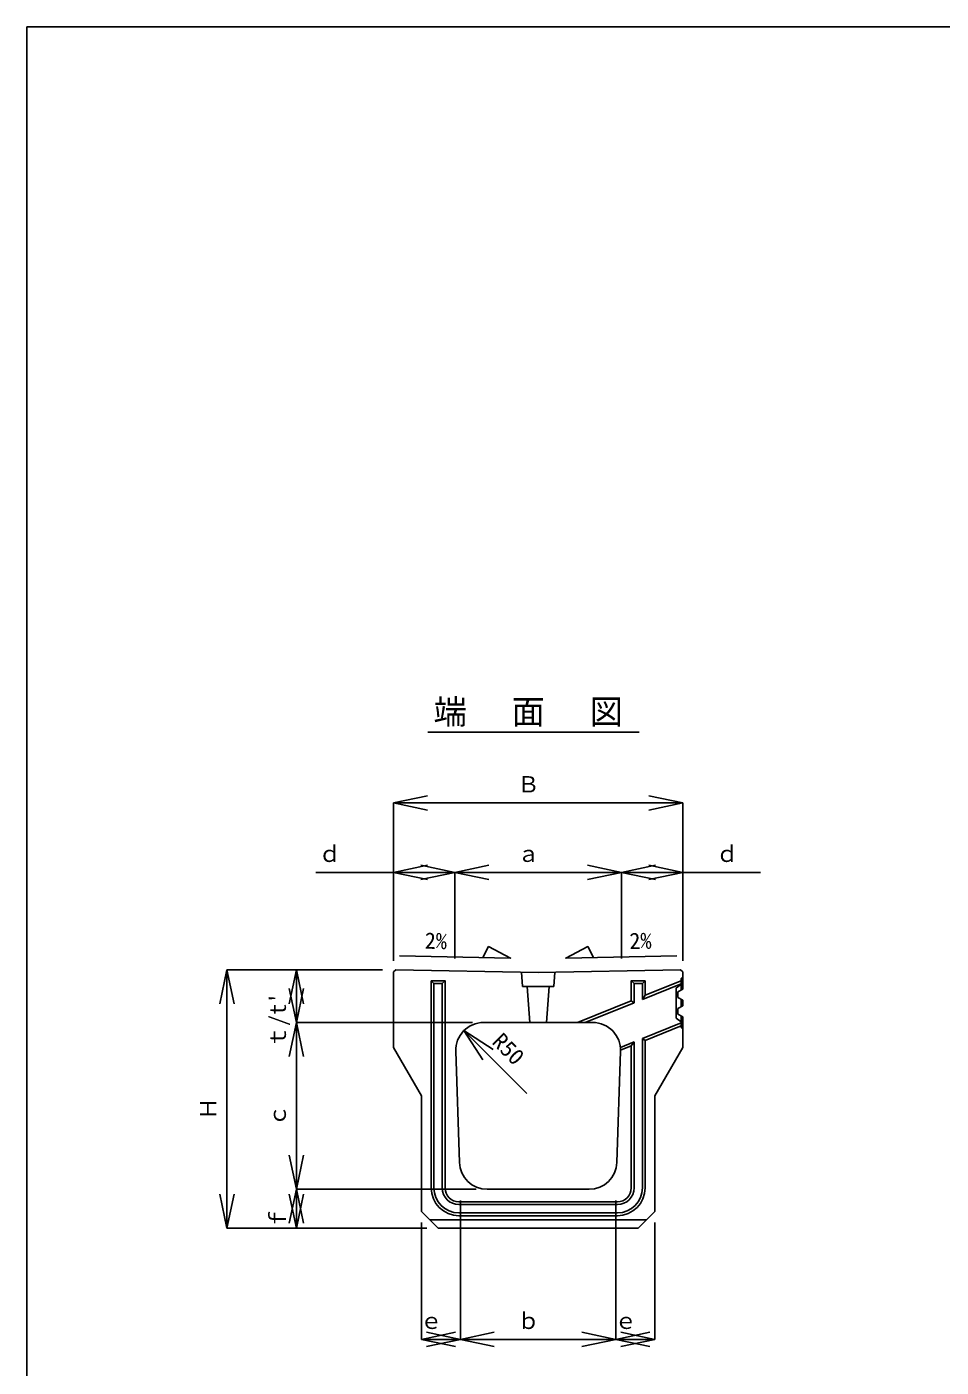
# Model space of a CAD drawing. Units: millimetres, scale not verified. Extents: x -2700 to 2700, y -1900 to 1800.
# Drawn here: x -2700 to -1055, y -611 to 1800 of the extents above; entities that cross this region are included whole.
import ezdxf
from ezdxf.enums import TextEntityAlignment as Align

# ---------------------------------------------------------------- set-up
doc = ezdxf.new("R2010")
doc.units = ezdxf.units.MM
doc.header["$LTSCALE"] = 20
for name, color, linetype in [('0-1_1', 3, 'Continuous'), ('0-2_2', 4, 'Continuous'), ('F-0_240', 2, 'Continuous')]:
    doc.layers.add(name, color=color, linetype=linetype)
doc.styles.add('ＭＳ ゴシック', font='')
doc.styles.get('ＭＳ ゴシック').set_extended_font_data('MS Gothic')

msp = doc.modelspace()

# ---------------------------------------------------------------- linework, layer by layer
at = {"layer": '0-1_1'}
for p, q in [((-2040, 100.05), (-2036, 104.05)), ((-2040, 100.05), (-2040, -35.95)), ((-1808, 74.05), (-1810, 99.45)), ((-1752, 74.05), (-1750, 99.45)), ((-1520, 100.05), (-1524, 104.05)), ((-1520, 100.05), (-1520, 69.05)), ((-1972.5, 84.05), (-1972.5, -288.45)), ((-1967.5, -288.45), (-1967.5, 79.05)), ((-1952.5, 79.05), (-1952.5, -288.45)), ((-1947.5, -288.45), (-1947.5, 84.05)), ((-1808, 74.05), (-1752, 74.05)), ((-1795, 9.05), (-1800, 74.05)), ((-1760, 74.05), (-1765, 9.05)), ((-1612.5, 84.05), (-1612.5, 47.96)), ((-1607.5, 79.05), (-1607.5, 44.59)), ((-1592.5, 79.05), (-1592.5, 50.64)), ((-1523, 78.66), (-1592.5, 50.64)), ((-1587.5, 84.05), (-1587.5, 58.05)), ((-1523, 84.05), (-1587.5, 58.05)), ((-1520, 91.05), (-1523, 88.05)), ((-1523, 88.05), (-1523, 67.39)), ((-1592.5, 50.64), (-1587.5, 58.05)), ((-1523, 50.72), (-1523, 37.39)), ((-1520, 49.05), (-1520, 39.05)), ((-1612.5, 47.96), (-1709, 9.05)), ((-1607.5, 44.59), (-1695.63, 9.05)), ((-1612.5, 47.96), (-1607.5, 44.59)), ((-1878.31, 9.05), (-1681.69, 9.05)), ((-1523, 8.27), (-1592.5, -19.75)), ((-1523, 2.88), (-1587.5, -23.13)), ((-1523, 20.72), (-1523, 0.05)), ((-1523, 0.05), (-1520, -2.95)), ((-1520, 19.05), (-1520, -35.95)), ((-1587.5, -23.13), (-1592.5, -19.75)), ((-1592.5, -288.45), (-1592.5, -19.75)), ((-1587.5, -22.95), (-1587.5, -288.45)), ((-2040, -35.95), (-1990, -122.55)), ((-1928.28, -42.61), (-1921.61, -242.61)), ((-1638.39, -242.61), (-1631.72, -42.61)), ((-1607.5, -25.8), (-1631.97, -35.67)), ((-1612.5, -33.21), (-1631.69, -40.95)), ((-1607.5, -25.8), (-1612.5, -33.21)), ((-1612.5, -288.45), (-1612.5, -33.21)), ((-1607.5, -25.8), (-1607.5, -288.45)), ((-1520, -35.95), (-1570, -122.55)), ((-1990, -122.55), (-1990, -330.95)), ((-1570, -330.95), (-1570, -122.55)), ((-1871.64, -290.95), (-1688.36, -290.95)), ((-1960, -360.95), (-1990, -330.95)), ((-1922.5, -313.45), (-1637.5, -313.45)), ((-1637.5, -318.45), (-1922.5, -318.45)), ((-1922.5, -333.45), (-1637.5, -333.45)), ((-1600, -360.95), (-1570, -330.95)), ((-1975, -345.95), (-1585, -345.95)), ((-1600, -360.95), (-1960, -360.95)), ((-1637.5, -338.45), (-1922.5, -338.45))]:
    msp.add_line(p, q, dxfattribs=at)
for points in [[(-2036, 103.97), (-1780, 98.85), (-1524, 103.97)], [(-1972.5, 84.05), (-1947.5, 84.05), (-1952.5, 79.05)], [(-1972.5, 84.05), (-1967.5, 79.05), (-1952.5, 79.05)], [(-1587.5, 84.05), (-1612.5, 84.05), (-1607.5, 79.05)], [(-1587.5, 84.05), (-1592.5, 79.05), (-1607.5, 79.05)], [(-1523, 78.05), (-1532, 71.05), (-1532, 17.05), (-1523, 10.05)], [(-1520, 69.05), (-1529, 64.05), (-1529, 54.05), (-1520, 49.05)], [(-1520, 39.05), (-1529, 34.05), (-1529, 24.05), (-1520, 19.05)]]:
    msp.add_lwpolyline(points, dxfattribs=at)
for centre, radius, start, end in [((-1878.31, -40.95), 50, 90, 181.90916), ((-1681.69, -40.95), 50, 358.09085, 90), ((-1871.64, -240.95), 50, 181.90916, 270), ((-1688.36, -240.95), 50, 270, 358.09085), ((-1922.5, -288.45), 50, 180, 270), ((-1922.5, -288.45), 45, 180, 270), ((-1922.5, -288.45), 30, 180, 270), ((-1922.5, -288.45), 25, 180, 270), ((-1637.5, -288.45), 25, 270, 0), ((-1637.5, -288.45), 30, 270, 0), ((-1637.5, -288.45), 45, 270, 0), ((-1637.5, -288.45), 50, 270, 0)]:
    msp.add_arc(centre, radius, start, end, dxfattribs=at)
at = {"layer": '0-2_2', "color": 7}
msp.add_line((-1978.2, 531.2), (-1598.39, 531.2), dxfattribs=at)
at = {"layer": '0-2_2'}
for p, q in [((-2040, 404.05), (-1978.86, 417.05)), ((-1520, 404.05), (-1581.13, 417.05)), ((-2040, 120.05), (-2040, 404.05)), ((-2040, 404.05), (-1520, 404.05)), ((-2040, 404.05), (-1978.86, 391.06)), ((-1520, 404.05), (-1581.13, 391.06)), ((-1520, 120.05), (-1520, 404.05)), ((-1930, 279.05), (-1868.86, 292.05)), ((-1630, 279.05), (-1691.13, 292.05)), ((-1630, 279.05), (-1568.86, 292.05)), ((-1520, 279.05), (-1581.13, 292.05)), ((-2040, 279.05), (-1978.86, 266.06)), ((-1930, 279.05), (-1991.13, 266.06)), ((-1930, 124.05), (-1930, 279.05)), ((-1930, 279.05), (-1630, 279.05)), ((-1930, 279.05), (-1868.86, 266.06)), ((-1630, 279.05), (-1691.13, 266.06)), ((-1630, 124.05), (-1630, 279.05)), ((-1630, 279.05), (-1570, 279.05)), ((-1630, 279.05), (-1568.86, 266.06)), ((-1570, 279.05), (-1520, 279.05)), ((-1520, 124.05), (-1520, 279.05)), ((-2340, 104.05), (-2352.99, 42.92)), ((-2060, 104.05), (-2340, 104.05)), ((-2340, 104.05), (-2340, -360.95)), ((-2340, 104.05), (-2327, 42.92)), ((-2215, 104.05), (-2227.99, 42.92)), ((-2060, 104.05), (-2215, 104.05)), ((-2215, 9.05), (-2215, 104.05)), ((-2215, 104.05), (-2202, 42.92)), ((-2215, 9.05), (-2227.99, 70.19)), ((-2215, 9.05), (-2202, 70.19)), ((-2215, 9.05), (-2227.99, -52.08)), ((-1898.3, 9.05), (-2215, 9.05)), ((-2215, -290.95), (-2215, 9.05)), ((-2215, 9.05), (-2202, -52.08)), ((-1913.66, -5.59), (-1861.24, -39.63)), ((-2215, -290.95), (-2227.99, -229.81)), ((-2215, -290.95), (-2202, -229.81)), ((-2340, -360.95), (-2352.99, -299.81)), ((-2340, -360.95), (-2327, -299.81)), ((-2215, -290.95), (-2227.99, -352.08)), ((-2215, -360.95), (-2227.99, -299.81)), ((-1891.64, -290.95), (-2215, -290.95)), ((-2215, -360.95), (-2215, -290.95)), ((-2215, -290.95), (-2202, -352.08)), ((-2215, -360.95), (-2202, -299.81)), ((-1920, -310.95), (-1920, -560.95)), ((-1640, -310.95), (-1640, -560.95)), ((-1980, -360.95), (-2340, -360.95)), ((-1980, -360.95), (-2215, -360.95)), ((-1990, -350.95), (-1990, -560.95)), ((-1570, -350.95), (-1570, -560.95)), ((-1990, -560.95), (-1928.86, -547.95)), ((-1920, -560.95), (-1981.13, -547.95)), ((-1920, -560.95), (-1858.86, -547.95)), ((-1640, -560.95), (-1701.13, -547.95)), ((-1640, -560.95), (-1578.86, -547.95)), ((-1570, -560.95), (-1631.13, -547.95)), ((-1990, -560.95), (-1920, -560.95)), ((-1990, -560.95), (-1928.86, -573.94)), ((-1920, -560.95), (-1981.13, -573.94)), ((-1920, -560.95), (-1640, -560.95)), ((-1920, -560.95), (-1858.86, -573.94)), ((-1640, -560.95), (-1701.13, -573.94)), ((-1640, -560.95), (-1570, -560.95)), ((-1640, -560.95), (-1578.86, -573.94)), ((-1570, -560.95), (-1631.13, -573.94))]:
    msp.add_line(p, q, dxfattribs=at)
for points in [[(-2180, 279.05), (-2040, 279.05), (-1978.86, 292.05)], [(-1990, 279.05), (-1930, 279.05), (-1991.13, 292.05)], [(-2040, 124.05), (-2040, 279.05), (-1990, 279.05)], [(-1380, 279.05), (-1520, 279.05), (-1581.13, 266.06)], [(-1800.52, -118.73), (-1913.66, -5.59), (-1879.62, -58.01)]]:
    msp.add_lwpolyline(points, dxfattribs=at)
at = {"layer": '0-2_2', "color": 7}
for points in [[(-2029.6, 128.93), (-1829.64, 124.93), (-1869.23, 145.73), (-1879.63, 125.93)], [(-1530.4, 128.93), (-1730.36, 124.93), (-1690.77, 145.73), (-1680.37, 125.93)]]:
    msp.add_lwpolyline(points, dxfattribs=at)
at = {"layer": 'F-0_240'}
for q in [(-2700, -1900), (2700, 1800)]:
    msp.add_line((-2700, 1800), q, dxfattribs=at)

# ---------------------------------------------------------------- texts
at = {"layer": '0-2_2', "style": 'ＭＳ ゴシック'}
for s, p in [('Ｂ', (-1817.5, 414.05)), ('ｄ', (-2175, 289.06)), ('ａ', (-1817.5, 289.06)), ('ｄ', (-1460, 289.06)), ('ｅ', (-1992.5, -550.95)), ('ｂ', (-1817.5, -550.95)), ('ｅ', (-1642.5, -550.95))]:
    msp.add_text(s, height=29.33, dxfattribs=at).set_placement(p, align=Align.BOTTOM_LEFT)
for s, rotation, p in [('2%', 358.854, (-1984.51, 133.03)), ('2%', 1.146, (-1615.48, 132.23)), ("ｔ/t'", 90, (-2225, -37.2)), ('R50', 315, (-1871.23, -33.87)), ('Ｈ', 90, (-2350, -165.95)), ('ｃ', 90, (-2225, -178.45)), ('ｆ', 90, (-2225, -363.45))]:
    msp.add_text(s, height=29.33, rotation=rotation, dxfattribs=at).set_placement(p, align=Align.BOTTOM_LEFT)
at = {"layer": '0-2_2', "color": 7, "insert": (-1968.2, 541.2), "char_height": 43.99, "attachment_point": 7, "style": 'ＭＳ ゴシック'}
msp.add_mtext('\\T1.17;端\u3000面\u3000図', dxfattribs=at)

doc.saveas('drawing.dxf')
